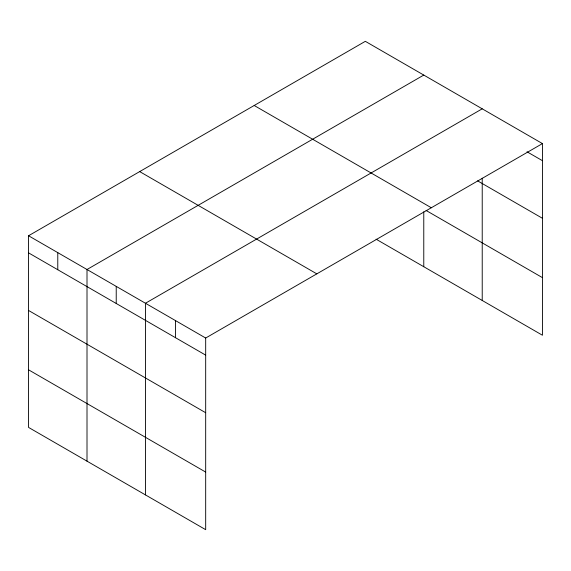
<?xml version="1.0" encoding="UTF-8"?>
<svg xmlns="http://www.w3.org/2000/svg" width="571" height="571" viewBox="0 0 571 571"><rect width="100%" height="100%" fill="white"/><g stroke="black" fill="none" stroke-linecap="round" stroke-linejoin="round"><path stroke-width="0.86" d="M542.45 143.592L365.319 41.326L28.55 235.759L28.55 427.408L205.681 529.674L205.681 338.025L542.45 143.592L542.45 335.241L376.089 239.192M482.224 178.209L482.224 300.474M423.775 75.072L87.006 269.505L87.006 461.161M482.224 108.818L145.455 303.251L145.455 494.907M527.004 151.779L542.45 160.694M477.613 180.857L542.45 218.293M254.188 105.485L431.319 207.751M426.08 210.456L542.45 277.642M139.681 171.593L316.812 273.859M28.55 235.759L205.681 338.025M28.55 252.86L205.681 355.126M28.55 310.46L205.681 412.726M28.55 369.808L205.681 472.074M423.775 211.784L423.775 266.728M175.568 320.638L175.568 337.739M116.227 286.378L116.227 303.479M57.778 252.632L57.778 269.733"/></g></svg>
